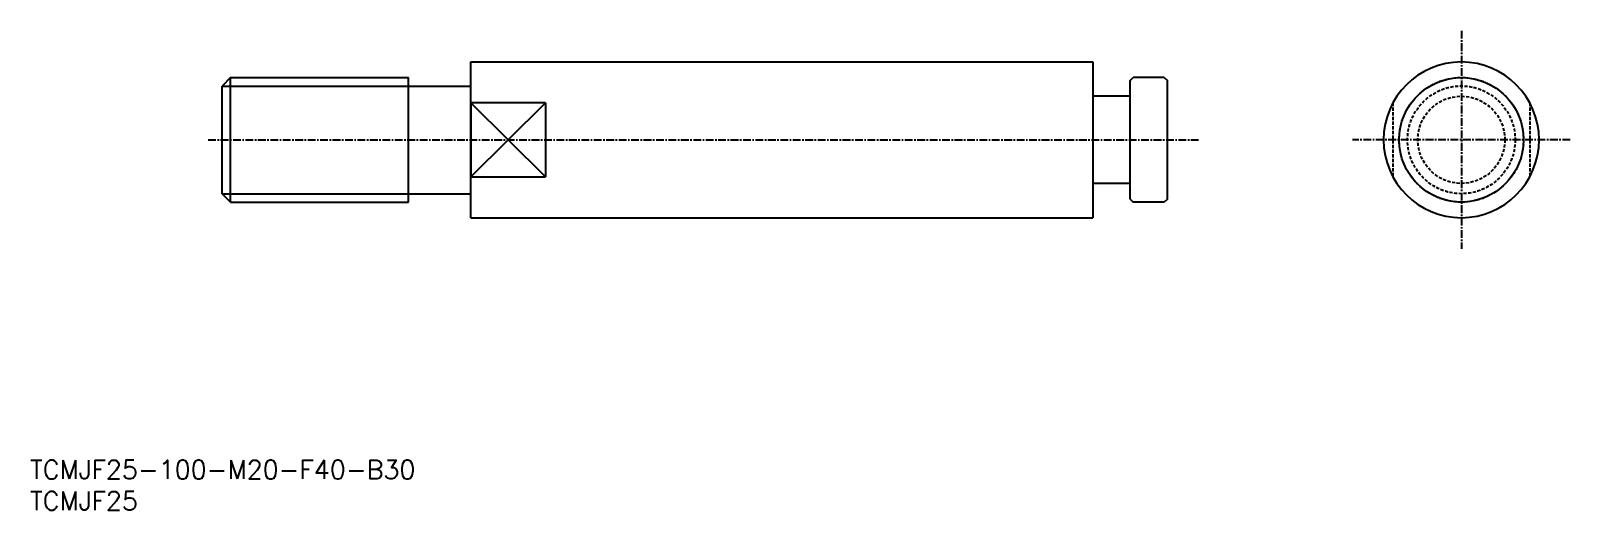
# Model space of a CAD drawing. Extents: x 5 to 253, y 4 to 81.
import ezdxf

# ---------------------------------------------------------------- set-up
doc = ezdxf.new("R2010")
doc.units = 0
doc.linetypes.add('CENTER', pattern=[2, 1.25, -0.25, 0.25, -0.25])
doc.linetypes.add('DASHED', pattern=[0.75, 0.5, -0.25])
doc.layers.get('0').update_dxf_attribs({"linetype": 'CONTINUOUS'})
doc.layers.add('CENTER', color=1, linetype='CENTER')
doc.styles.get("Standard").update_dxf_attribs({"font": 'txt.shx'})

msp = doc.modelspace()

# ---------------------------------------------------------------- linework, layer by layer
at = {"color": 7, "linetype": 'CONTINUOUS'}
for p, q in [((76.09, 51.4), (76.09, 76.4)), ((76.09, 76.4), (176.09, 76.4)), ((176.09, 76.4), (176.09, 51.4)), ((37.44, 73.9), (36.09, 72.54)), ((36.09, 55.25), (36.09, 72.54)), ((37.44, 73.9), (66.09, 73.9)), ((37.44, 53.9), (37.44, 73.9)), ((66.09, 53.9), (66.09, 73.9)), ((66.09, 72.54), (76.09, 72.54)), ((182.09, 73.4), (182.59, 73.9)), ((182.09, 54.4), (182.09, 73.4)), ((187.59, 73.9), (182.59, 73.9)), ((187.59, 73.9), (188.09, 73.4)), ((188.09, 54.4), (188.09, 73.4)), ((76.09, 57.96), (88.09, 69.83)), ((76.09, 69.83), (88.09, 57.96)), ((76.09, 69.83), (76.09, 57.96)), ((88.09, 69.83), (76.09, 69.83)), ((88.09, 69.83), (88.09, 57.96)), ((182.09, 70.9), (176.09, 70.9)), ((76.09, 57.96), (88.09, 57.96)), ((37.44, 53.9), (36.09, 55.25)), ((66.09, 55.25), (76.09, 55.25)), ((182.09, 56.9), (176.09, 56.9)), ((37.44, 53.9), (66.09, 53.9)), ((182.09, 54.4), (182.59, 53.9)), ((187.59, 53.9), (182.59, 53.9)), ((188.09, 54.4), (187.59, 53.9)), ((76.09, 51.4), (176.09, 51.4))]:
    msp.add_line(p, q, dxfattribs=at)
at = {"color": 3, "linetype": 'CONTINUOUS'}
for p, q in [((36.09, 72.54), (66.09, 72.54)), ((36.09, 55.25), (66.09, 55.25))]:
    msp.add_line(p, q, dxfattribs=at)
at = {"color": 3, "linetype": 'DASHED'}
for p, q in [((224.35, 69.83), (224.35, 57.96)), ((246.35, 69.83), (246.35, 57.96))]:
    msp.add_line(p, q, dxfattribs=at)
at = {"color": 7, "linetype": 'CONTINUOUS'}
msp.add_circle((235.35, 63.9), 10, dxfattribs=at)
at = {"color": 3, "linetype": 'DASHED'}
for radius in [10, 8.65, 7]:
    msp.add_circle((235.35, 63.9), radius, dxfattribs=at)
at = {"color": 7, "linetype": 'CONTINUOUS'}
for start, end in [(0, 180), (180, 0)]:
    msp.add_arc((235.35, 63.9), 12.5, start, end, dxfattribs=at)
at = {"layer": 'CENTER', "color": 1, "linetype": 'CENTER'}
for p, q in [((235.35, 81.4), (235.35, 46.4)), ((33.87, 63.9), (193.09, 63.9)), ((252.85, 63.9), (217.85, 63.9))]:
    msp.add_line(p, q, dxfattribs=at)

# ---------------------------------------------------------------- texts
at = {"color": 7, "linetype": 'CONTINUOUS'}
for s, p in [('TCMJF25-100-M20-F40-B30', (5.21, 9.45)), ('TCMJF25', (5.21, 4.45))]:
    msp.add_text(s, height=3, dxfattribs=at).set_placement(p)

doc.saveas('drawing.dxf')
